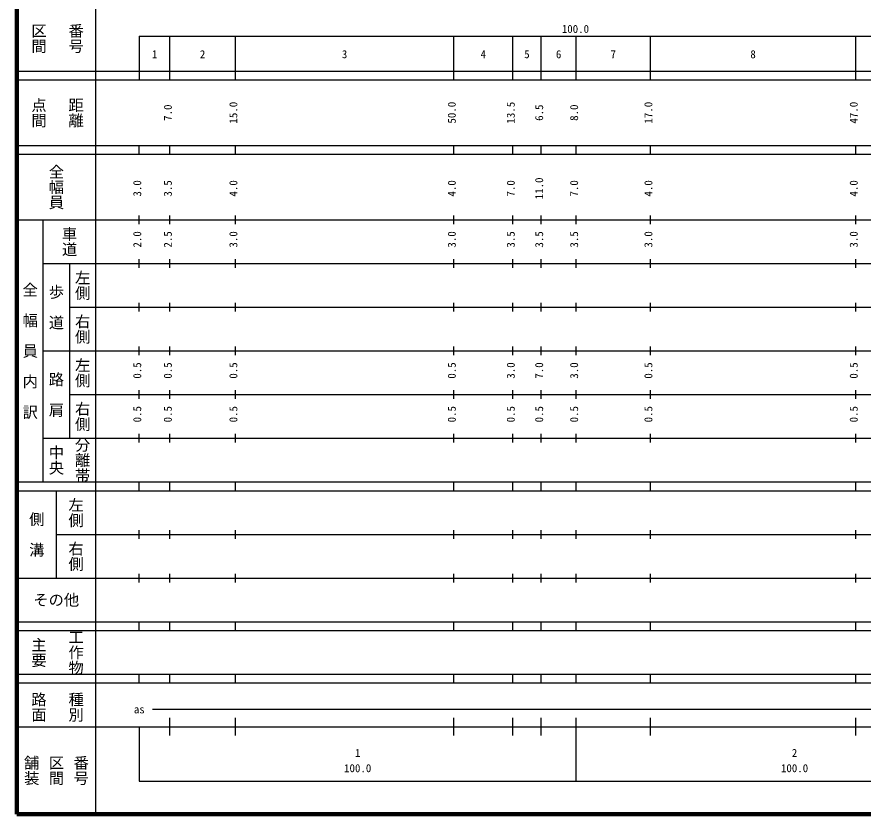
# Model space of a CAD drawing. Units: millimetres on the paper, enlarged 1000 times. Extents: x 40000 to 680000, y 20000 to 380000.
# Drawn here: x 40000 to 233686, y 20000 to 202409 of the extents above; entities that cross this region are included whole.
import ezdxf
from ezdxf.enums import TextEntityAlignment as Align

# ---------------------------------------------------------------- set-up
doc = ezdxf.new("R2010")
doc.units = ezdxf.units.MM
doc.header["$LTSCALE"] = 1000
doc.layers.add('M-TTL', color=2, linetype='Continuous', lineweight=140)
doc.layers.add('M-TTL-BAND', color=7, linetype='Continuous', lineweight=25)
doc.styles.add('@ＭＳ ゴシック', font='')
doc.styles.add('ＭＳ ゴシック', font='')
doc.styles.get('@ＭＳ ゴシック').set_extended_font_data('@MS Gothic')
doc.styles.get('ＭＳ ゴシック').set_extended_font_data('MS Gothic')

msp = doc.modelspace()

# ---------------------------------------------------------------- linework, layer by layer
at = {"layer": 'M-TTL'}
for p, q in [((40000, 380000), (40000, 20000)), ((40000, 20000), (680000, 20000))]:
    msp.add_line(p, q, dxfattribs=at)
at = {"layer": 'M-TTL-BAND'}
for p, q in [((58000, 370000), (58000, 20000)), ((68000, 198000), (579000, 198000)), ((68000, 198000), (68000, 188000)), ((75000, 188000), (75000, 198000)), ((90000, 188000), (90000, 198000)), ((140000, 188000), (140000, 198000)), ((153500, 188000), (153500, 198000)), ((160000, 188000), (160000, 198000)), ((168000, 188000), (168000, 198000)), ((185000, 188000), (185000, 198000)), ((232000, 188000), (232000, 198000)), ((40000, 190000), (579000, 190000)), ((40000, 188000), (579000, 188000)), ((40000, 173000), (579000, 173000)), ((68000, 171000), (68000, 173000)), ((75000, 171000), (75000, 173000)), ((90000, 171000), (90000, 173000)), ((140000, 171000), (140000, 173000)), ((153500, 171000), (153500, 173000)), ((160000, 171000), (160000, 173000)), ((168000, 171000), (168000, 173000)), ((185000, 171000), (185000, 173000)), ((232000, 171000), (232000, 173000)), ((40000, 171000), (579000, 171000)), ((68000, 155000), (68000, 157000)), ((75000, 155000), (75000, 157000)), ((90000, 155000), (90000, 157000)), ((140000, 155000), (140000, 157000)), ((153500, 155000), (153500, 157000)), ((160000, 155000), (160000, 157000)), ((168000, 155000), (168000, 157000)), ((185000, 155000), (185000, 157000)), ((232000, 155000), (232000, 157000)), ((40000, 156000), (579000, 156000)), ((46000, 96000), (46000, 156000)), ((46000, 146000), (579000, 146000)), ((52000, 146000), (52000, 106000)), ((68000, 145000), (68000, 147000)), ((75000, 145000), (75000, 147000)), ((90000, 145000), (90000, 147000)), ((140000, 145000), (140000, 147000)), ((153500, 145000), (153500, 147000)), ((160000, 145000), (160000, 147000)), ((168000, 145000), (168000, 147000)), ((185000, 145000), (185000, 147000)), ((232000, 145000), (232000, 147000)), ((52000, 136000), (579000, 136000)), ((68000, 135000), (68000, 137000)), ((75000, 135000), (75000, 137000)), ((90000, 135000), (90000, 137000)), ((140000, 135000), (140000, 137000)), ((153500, 135000), (153500, 137000)), ((160000, 135000), (160000, 137000)), ((168000, 135000), (168000, 137000)), ((185000, 135000), (185000, 137000)), ((232000, 135000), (232000, 137000)), ((46000, 126000), (579000, 126000)), ((68000, 125000), (68000, 127000)), ((75000, 125000), (75000, 127000)), ((90000, 125000), (90000, 127000)), ((140000, 125000), (140000, 127000)), ((153500, 125000), (153500, 127000)), ((160000, 125000), (160000, 127000)), ((168000, 125000), (168000, 127000)), ((185000, 125000), (185000, 127000)), ((232000, 125000), (232000, 127000)), ((68000, 115000), (68000, 117000)), ((75000, 115000), (75000, 117000)), ((90000, 115000), (90000, 117000)), ((140000, 115000), (140000, 117000)), ((153500, 115000), (153500, 117000)), ((160000, 115000), (160000, 117000)), ((168000, 115000), (168000, 117000)), ((185000, 115000), (185000, 117000)), ((232000, 115000), (232000, 117000)), ((52000, 116000), (579000, 116000)), ((68000, 105000), (68000, 107000)), ((75000, 105000), (75000, 107000)), ((90000, 105000), (90000, 107000)), ((140000, 105000), (140000, 107000)), ((153500, 105000), (153500, 107000)), ((160000, 105000), (160000, 107000)), ((168000, 105000), (168000, 107000)), ((185000, 105000), (185000, 107000)), ((232000, 105000), (232000, 107000)), ((46000, 106000), (579000, 106000)), ((40000, 96000), (579000, 96000)), ((68000, 94000), (68000, 96000)), ((75000, 94000), (75000, 96000)), ((90000, 94000), (90000, 96000)), ((140000, 94000), (140000, 96000)), ((153500, 94000), (153500, 96000)), ((160000, 94000), (160000, 96000)), ((168000, 94000), (168000, 96000)), ((185000, 94000), (185000, 96000)), ((232000, 94000), (232000, 96000)), ((40000, 94000), (579000, 94000)), ((49000, 94000), (49000, 74000)), ((49000, 84000), (579000, 84000)), ((68000, 83000), (68000, 85000)), ((75000, 83000), (75000, 85000)), ((90000, 83000), (90000, 85000)), ((140000, 83000), (140000, 85000)), ((153500, 83000), (153500, 85000)), ((160000, 83000), (160000, 85000)), ((168000, 83000), (168000, 85000)), ((185000, 83000), (185000, 85000)), ((232000, 83000), (232000, 85000)), ((40000, 74000), (579000, 74000)), ((68000, 73000), (68000, 75000)), ((75000, 73000), (75000, 75000)), ((90000, 73000), (90000, 75000)), ((140000, 73000), (140000, 75000)), ((153500, 73000), (153500, 75000)), ((160000, 73000), (160000, 75000)), ((168000, 73000), (168000, 75000)), ((185000, 73000), (185000, 75000)), ((232000, 73000), (232000, 75000)), ((40000, 64000), (579000, 64000)), ((68000, 62000), (68000, 64000)), ((75000, 62000), (75000, 64000)), ((90000, 62000), (90000, 64000)), ((140000, 62000), (140000, 64000)), ((153500, 62000), (153500, 64000)), ((160000, 62000), (160000, 64000)), ((168000, 62000), (168000, 64000)), ((185000, 62000), (185000, 64000)), ((232000, 62000), (232000, 64000)), ((40000, 62000), (579000, 62000)), ((40000, 52000), (579000, 52000)), ((68000, 50000), (68000, 52000)), ((75000, 50000), (75000, 52000)), ((90000, 50000), (90000, 52000)), ((140000, 50000), (140000, 52000)), ((153500, 50000), (153500, 52000)), ((160000, 50000), (160000, 52000)), ((168000, 50000), (168000, 52000)), ((185000, 50000), (185000, 52000)), ((232000, 50000), (232000, 52000)), ((40000, 50000), (579000, 50000)), ((71000, 44000), (565000, 44000)), ((75000, 38000), (75000, 42000)), ((90000, 38000), (90000, 42000)), ((140000, 38000), (140000, 42000)), ((153500, 38000), (153500, 42000)), ((160000, 38000), (160000, 42000)), ((168000, 27500), (168000, 42000)), ((185000, 38000), (185000, 42000)), ((232000, 38000), (232000, 42000)), ((40000, 40000), (579000, 40000)), ((68000, 40000), (68000, 27500)), ((68000, 27500), (579000, 27500))]:
    msp.add_line(p, q, dxfattribs=at)

# ---------------------------------------------------------------- texts
at = {"layer": 'M-TTL-BAND', "style": '@ＭＳ ゴシック'}
for s, p in [('区間', (45000, 197500)), ('番号', (53500, 197500)), ('点間', (45000, 180500)), ('距離', (53500, 180500)), ('全幅員', (49000, 163500)), ('車道', (52000, 151000)), ('左側', (55000, 141000)), ('全\u3000幅\u3000員\u3000内\u3000訳', (43000, 126000)), ('歩\u3000道', (49000, 136000)), ('右側', (55000, 131000)), ('左側', (55000, 121000)), ('路\u3000肩', (49000, 116000)), ('右側', (55000, 111000)), ('分離帯', (55000, 101000)), ('中央', (49000, 101000)), ('左側', (53500, 89000)), ('側\u3000溝', (44500, 84000)), ('右側', (53500, 79000)), ('主要', (45000, 57000)), ('工作物', (53500, 57000)), ('路面', (45000, 44500)), ('種別', (53500, 44500)), ('舗装', (43333, 30000)), ('区間', (49000, 30000)), ('番号', (54667, 30000))]:
    msp.add_text(s, height=2566, rotation=270, dxfattribs=at).set_placement(p, align=Align.MIDDLE_CENTER)
at = {"layer": 'M-TTL-BAND', "style": 'ＭＳ ゴシック'}
for s, p in [('100.0', (167844, 198195)), ('1', (71500, 192405)), ('2', (82500, 192405)), ('3', (115000, 192405)), ('4', (146750, 192405)), ('5', (156750, 192405)), ('6', (164000, 192405)), ('7', (176500, 192405)), ('8', (208500, 192405)), ('as', (68000, 42500)), ('2', (218000, 32523)), ('1', (118000, 32523)), ('100.0', (118000, 29033)), ('100.0', (218000, 29033))]:
    msp.add_text(s, height=1833, dxfattribs=at).set_placement(p, align=Align.BOTTOM_CENTER)
for s, p in [('7.0', (76000, 180500)), ('15.0', (91000, 180500)), ('50.0', (141000, 180500)), ('13.5', (154500, 180500)), ('6.5', (161000, 180500)), ('8.0', (169000, 180500)), ('17.0', (186000, 180500)), ('47.0', (233000, 180500)), ('3.0', (69000, 163174)), ('3.5', (76000, 163174)), ('4.0', (91000, 163174)), ('4.0', (141000, 163174)), ('7.0', (154500, 163174)), ('11.0', (161000, 163174)), ('7.0', (169000, 163174)), ('4.0', (186000, 163174)), ('4.0', (233000, 163174)), ('2.0', (69000, 151500)), ('2.5', (76000, 151500)), ('3.0', (91000, 151500)), ('3.0', (141000, 151500)), ('3.5', (154500, 151500)), ('3.5', (161000, 151500)), ('3.5', (169000, 151500)), ('3.0', (186000, 151500)), ('3.0', (233000, 151500)), ('0.5', (69000, 121500)), ('0.5', (76000, 121500)), ('0.5', (91000, 121500)), ('0.5', (141000, 121500)), ('3.0', (154500, 121500)), ('7.0', (161000, 121500)), ('3.0', (169000, 121500)), ('0.5', (186000, 121500)), ('0.5', (233000, 121500)), ('0.5', (69000, 111500)), ('0.5', (76000, 111500)), ('0.5', (91000, 111500)), ('0.5', (141000, 111500)), ('0.5', (154500, 111500)), ('0.5', (161000, 111500)), ('0.5', (169000, 111500)), ('0.5', (186000, 111500)), ('0.5', (233000, 111500))]:
    msp.add_text(s, height=1833, rotation=90, dxfattribs=at).set_placement(p, align=Align.BOTTOM_CENTER)
msp.add_text('その他', height=2566, dxfattribs=at).set_placement((49000, 69000), align=Align.MIDDLE_CENTER)

doc.saveas('drawing.dxf')
